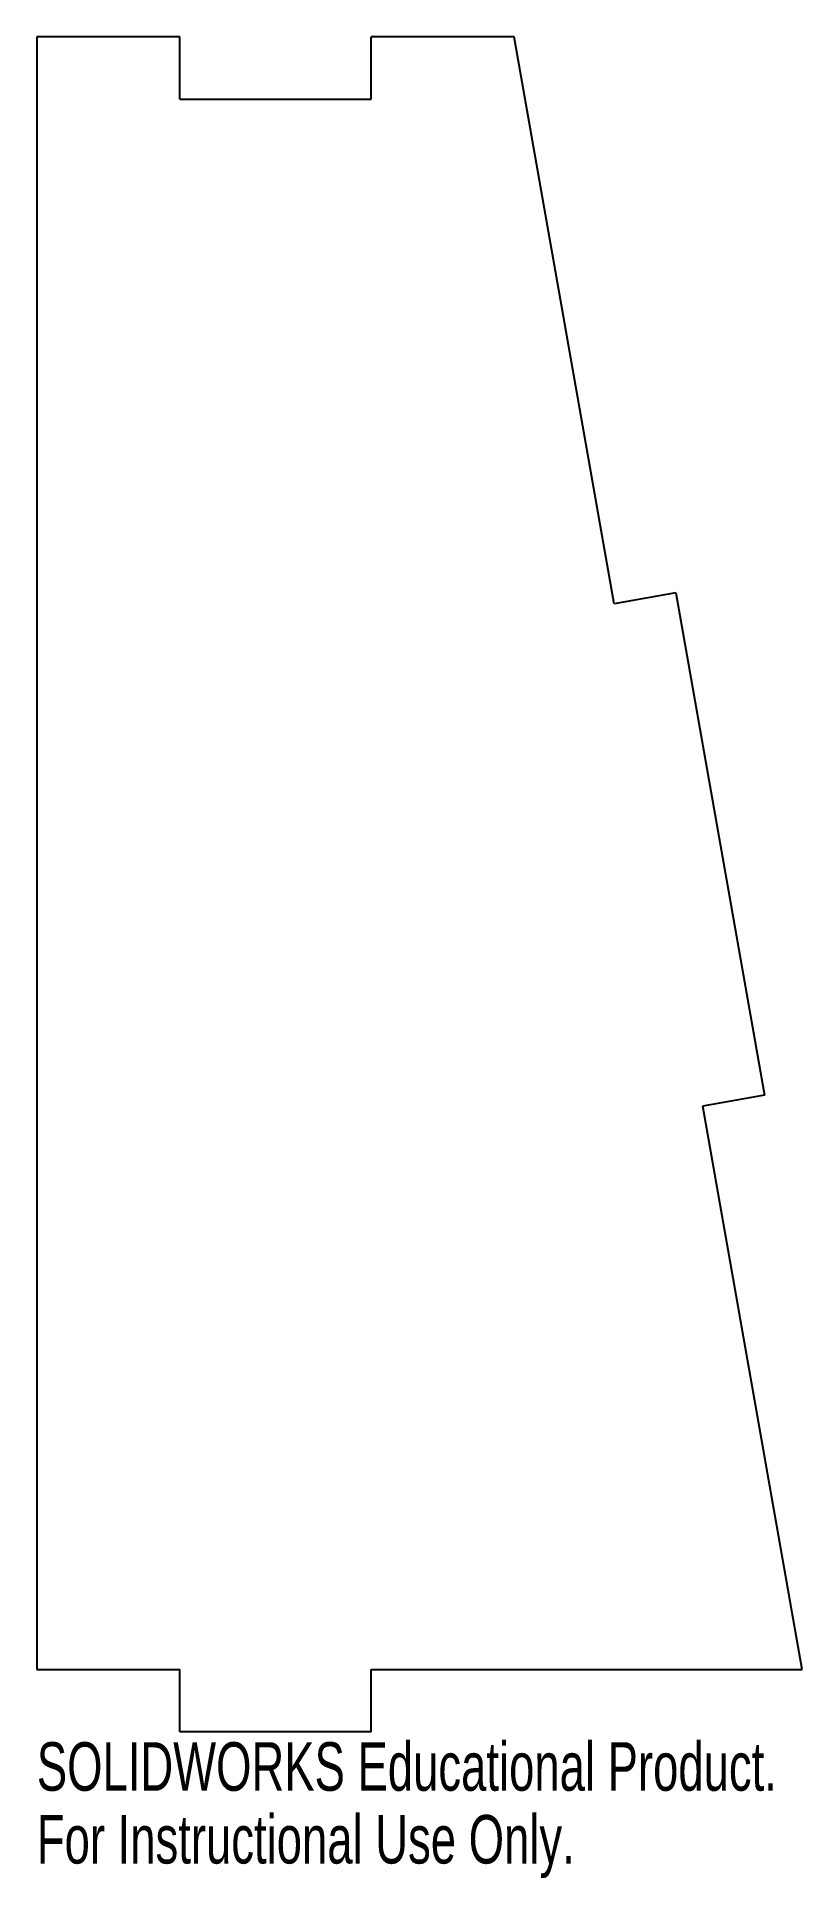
# Model space of a CAD drawing. Header units: inches. Extents: x -3 to 0, y -4.11 to 3.11.
import ezdxf

# ---------------------------------------------------------------- set-up
doc = ezdxf.new("R2010")
doc.units = ezdxf.units.IN
doc.header["$MEASUREMENT"] = 0
doc.styles.add('SLDTEXTSTYLE0', font='TXT', dxfattribs={"width": 0.7})

msp = doc.modelspace()

# ---------------------------------------------------------------- linework, layer by layer
at = {"color": 7, "linetype": 'Continuous', "lineweight": 25}
for p, q in [((-2.4356, 3.1087), (-2.9963, 3.1087)), ((-2.9963, 3.1087), (-2.9963, -3.2925)), ((-2.4356, 2.8637), (-2.4356, 3.1087)), ((-1.125, 3.1087), (-1.6856, 3.1087)), ((-1.6856, 2.8637), (-1.6856, 3.1087)), ((-0.7331, 0.8862), (-1.125, 3.1087)), ((-2.4356, 2.8637), (-1.6856, 2.8637)), ((-0.4918, 0.9287), (-0.7331, 0.8862)), ((-0.4918, 0.9287), (-0.1445, -1.0409)), ((-0.1445, -1.0409), (-0.3858, -1.0835)), ((0.0037, -3.2925), (-0.3858, -1.0835)), ((-2.9963, -3.2925), (-2.4356, -3.2925)), ((-2.4356, -3.5375), (-2.4356, -3.2925)), ((-1.6856, -3.5375), (-1.6856, -3.2925)), ((-1.6856, -3.2925), (0.0037, -3.2925)), ((-1.6856, -3.5375), (-2.4356, -3.5375))]:
    msp.add_line(p, q, dxfattribs=at)

# ---------------------------------------------------------------- texts
at = {"color": 7, "linetype": 'Continuous', "char_height": 0.1903, "attachment_point": 1, "style": 'SLDTEXTSTYLE0'}
for s, insert in [('SOLIDWORKS Educational Product.', (-2.9963, -3.5777)), ('For Instructional Use Only.', (-2.9963, -3.8631))]:
    msp.add_mtext(s, dxfattribs=dict(at, insert=insert))

doc.saveas('drawing.dxf')
